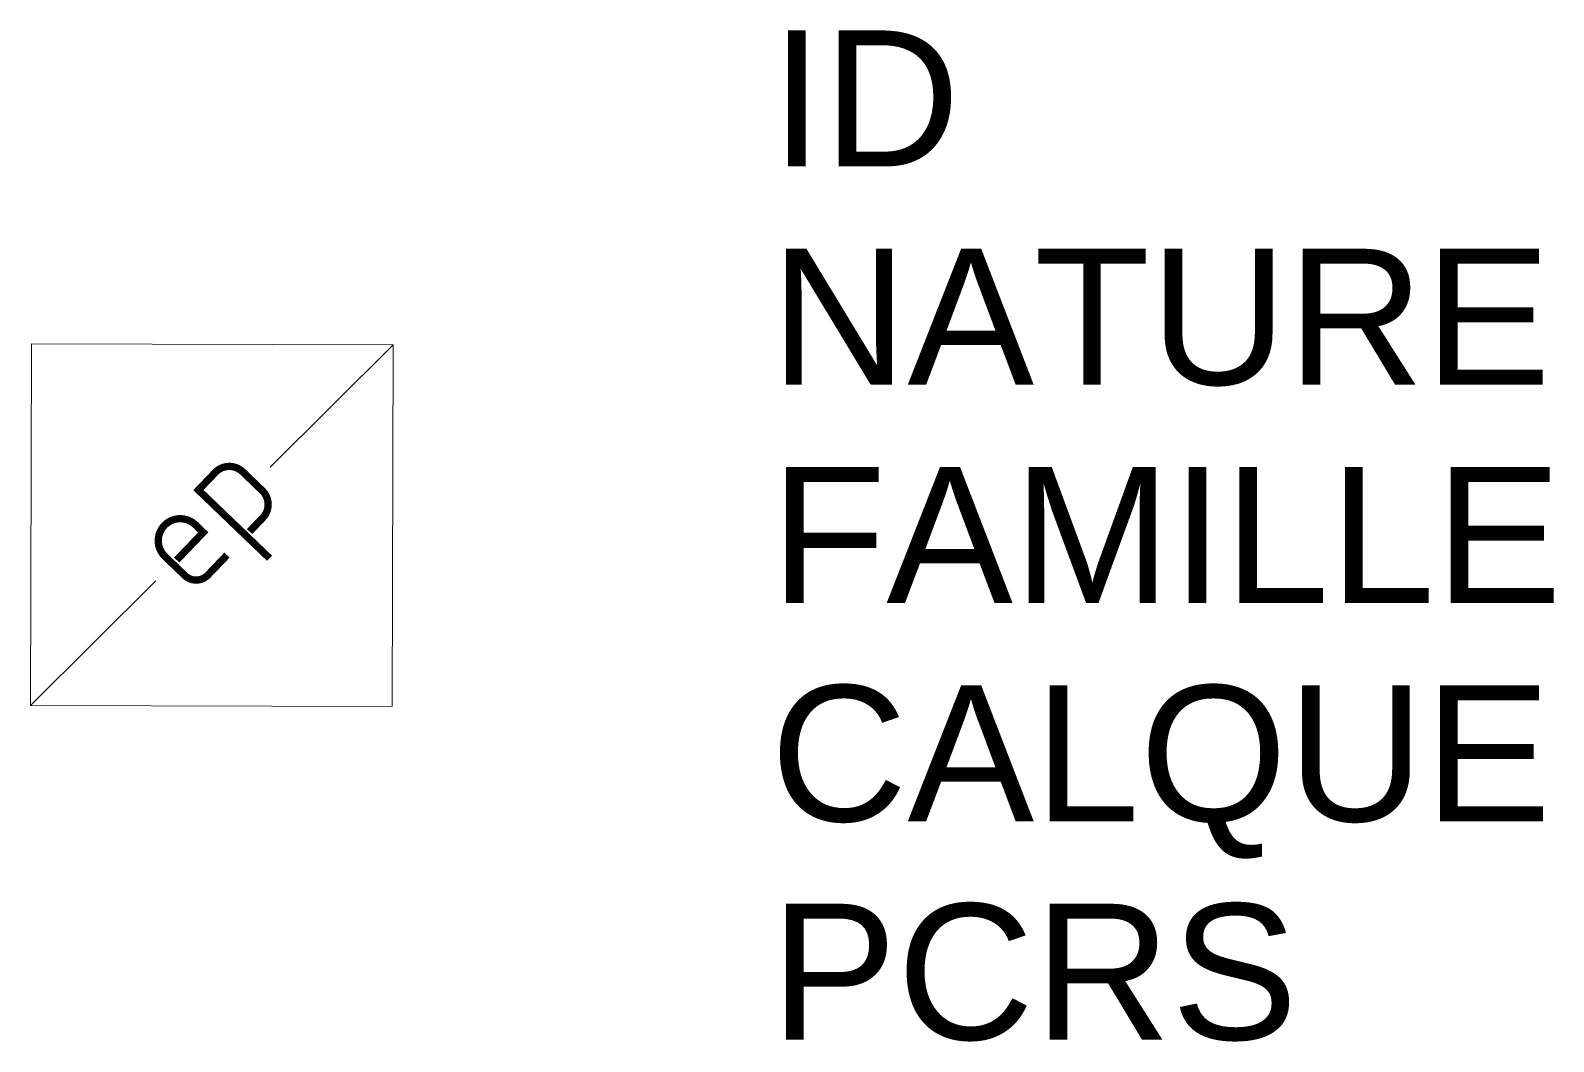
# Model space of a CAD drawing. Header units: metres. Extents: x 0 to 2.24, y -0.49 to 0.99.
import ezdxf

# ---------------------------------------------------------------- set-up
doc = ezdxf.new("R2010")
doc.units = ezdxf.units.M
doc.linetypes.add('Socle_Continu', pattern=[2.5, 2.5, 0])
doc.layers.add('EAUPL_SCS', color=5, linetype='Socle_Continu', lineweight=13, true_color=0x0000ff)
doc.styles.get("Standard").update_dxf_attribs({"font": 'arial.ttf'})

msp = doc.modelspace()

# ---------------------------------------------------------------- linework, layer by layer
at = {"layer": 'EAUPL_SCS', "linetype": 'Socle_Continu'}
for p, q in [((0.3527, 0.3508), (0.5338, 0.5308)), ((0, 0), (0.1845, 0.1835))]:
    msp.add_line(p, q, dxfattribs=at)
at = {"layer": 'EAUPL_SCS', "linetype": 'Socle_Continu', "flags": 128}
msp.add_lwpolyline([(0.5323, -0.0015), (0, 0), (0.0015, 0.5323), (0.5338, 0.5308)], close=True, dxfattribs=at)
at = {"layer": 'EAUPL_SCS', "linetype": 'Socle_Continu', "const_width": 0.0107, "flags": 128}
for points in [[(0.3518, 0.2166), (0.2471, 0.317), (0.2722, 0.3432, -0.410802), (0.312, 0.3441), (0.3422, 0.315, -0.396178), (0.3419, 0.2763), (0.3224, 0.2559)], [(0.2891, 0.2212), (0.2612, 0.1921, -0.424), (0.227, 0.1914), (0.1979, 0.2193, -0.997785), (0.2426, 0.2659), (0.2542, 0.2547), (0.2152, 0.214)]]:
    msp.add_lwpolyline(points, format="xyb", dxfattribs=at)

# ---------------------------------------------------------------- texts
at = {"layer": 'EAUPL_SCS', "linetype": 'Socle_Continu', "flags": 9}
for tag, p, s in [('ID', (1.0886, 0.7934), 'BP_0085'), ('NATURE', (1.0886, 0.4721), "Tampon d'eau pluviale (diagonale)"), ('FAMILLE', (1.0886, 0.1508), 'Eau pluviale'), ('CALQUE', (1.0886, -0.1705), 'EAUPL_SCS'), ('PCRS', (1.0886, -0.4918), 'AffleurantSymbole')]:
    msp.add_attdef(tag, p, s, height=0.2, dxfattribs=at)

doc.saveas('drawing.dxf')
